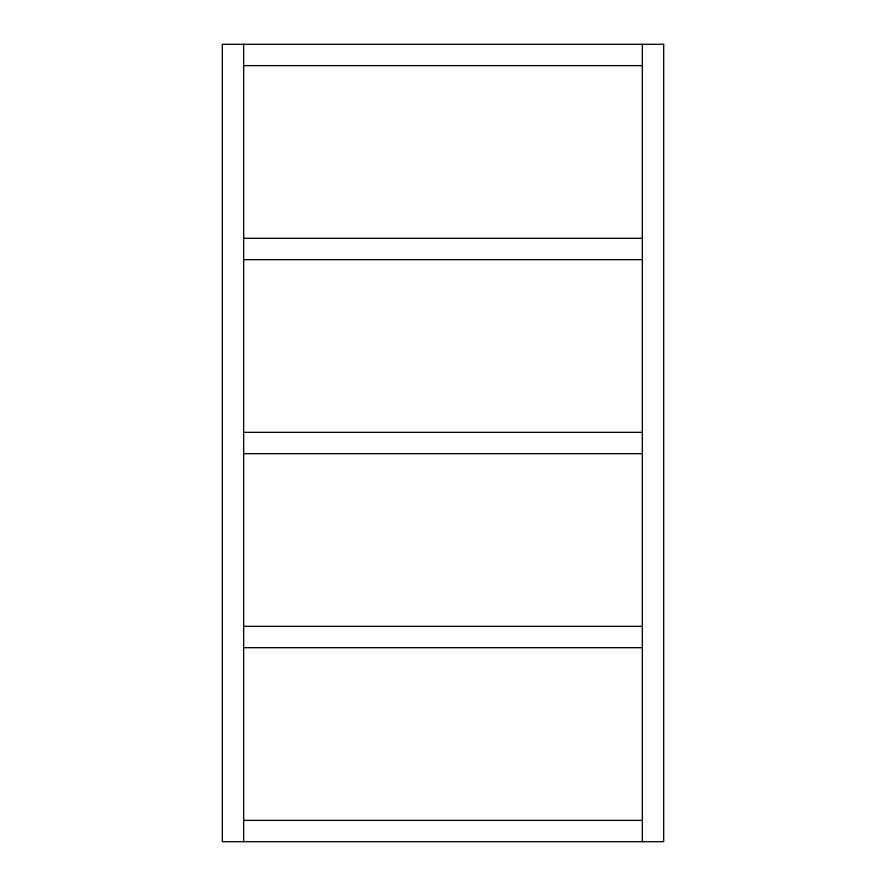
<?xml version="1.0" encoding="UTF-8"?>
<svg xmlns="http://www.w3.org/2000/svg" width="886" height="886" viewBox="0 0 886 886"><rect width="100%" height="100%" fill="white"/><g stroke="black" fill="none" stroke-linecap="round" stroke-linejoin="round"><path stroke-width="1.33" d="M243.65 65.63L642.35 65.63M243.65 238.312L642.35 238.312M243.65 259.653L642.35 259.653M243.65 432.335L642.35 432.335M243.65 453.665L642.35 453.665M243.65 626.347L642.35 626.347M243.65 647.688L642.35 647.688M243.65 820.37L642.35 820.37M642.35 44.3L642.35 841.7M243.65 44.3L243.65 841.7M663.68 44.3L222.32 44.3L222.32 841.7L663.68 841.7L663.68 44.3"/></g></svg>
